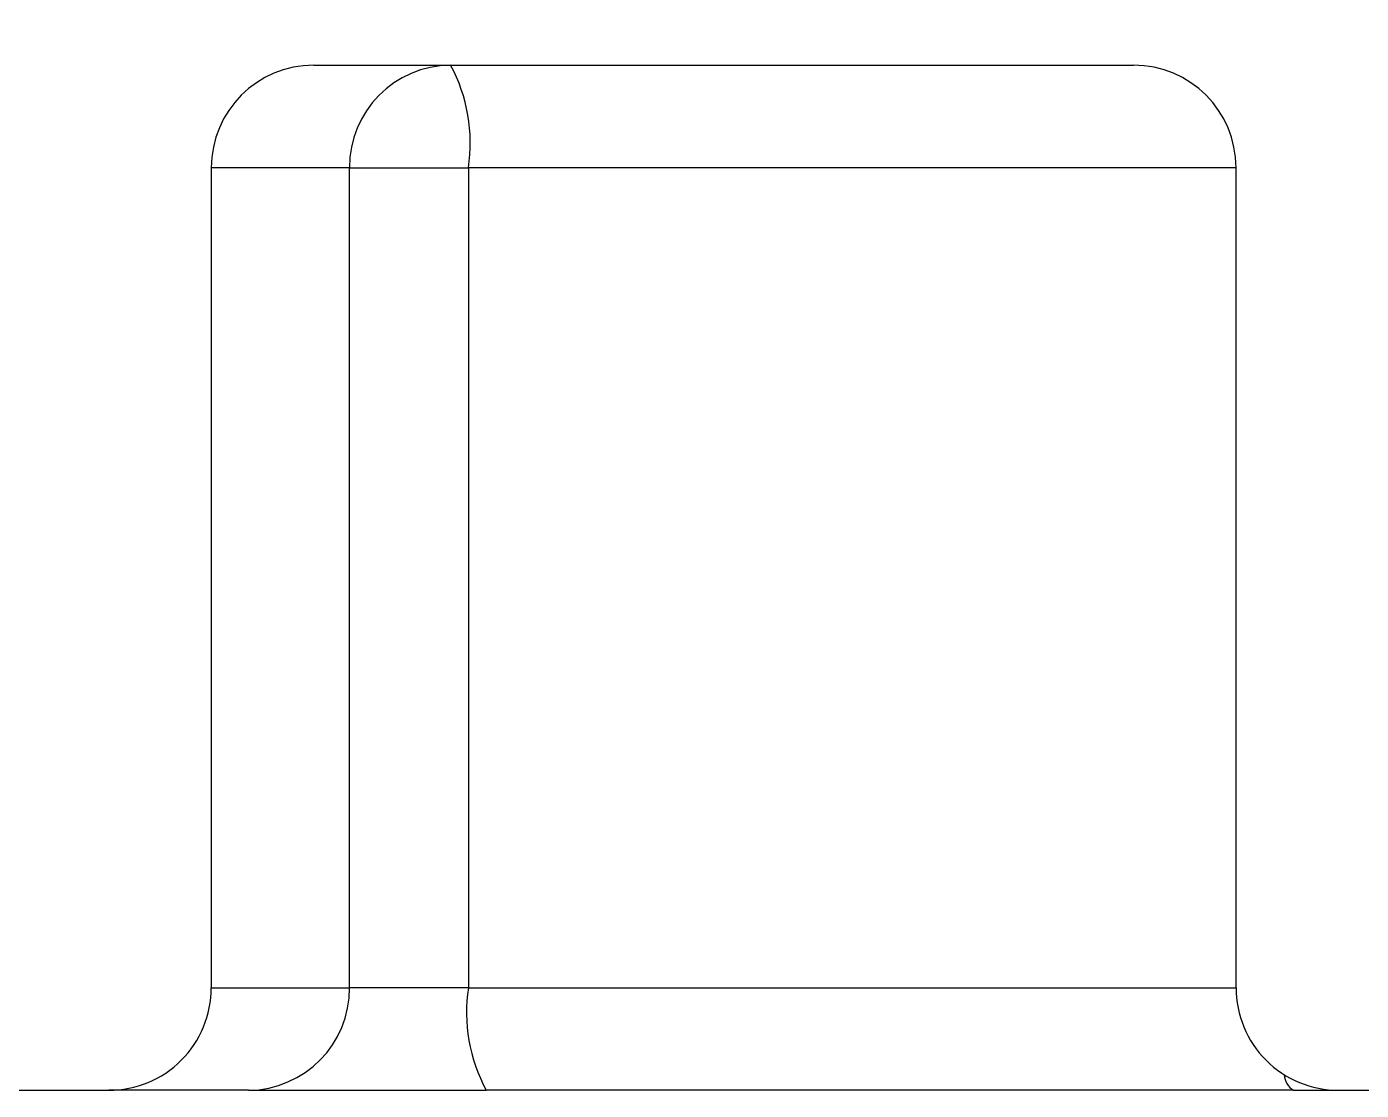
# Model space of a CAD drawing. Header units: millimetres. Extents: x 0 to 279, y 0 to 216.
# Drawn here: x 233.7077 to 233.9248, y 66.1291 to 66.302 of the extents above; entities that cross this region are included whole.
import ezdxf

# ---------------------------------------------------------------- set-up
doc = ezdxf.new("R2010")
doc.units = ezdxf.units.MM
doc.layers.add('TITLE_BLOCK_TEXT', color=8, linetype='Continuous')

msp = doc.modelspace()

# ---------------------------------------------------------------- hatches: boundary and pattern name
at = {"layer": 'TITLE_BLOCK_TEXT', "linetype": 'Continuous', "lineweight": 18}
h = msp.add_hatch(dxfattribs=at)
h.set_pattern_fill('ANSI31', color=256, style=0)
h.set_pattern_definition([(45, (0, 0), (-2.245064030267288, 2.245064030267288), [])])
edge = h.paths.add_edge_path(flags=0)
edge.add_line((233.571072121987, 67.71240859464919), (233.571072121987, 66.21240859464918))
edge.add_line((233.571072121987, 66.21240859464918), (233.6544054553202, 66.12907526131588))
edge.add_line((233.6544054553202, 66.12907526131588), (233.7210721219869, 66.12907526131586))
edge.add_arc((233.7210721219869, 66.14574192798251), 0.01666666666666667, 270.0000000000008, 360.0000000000008)
edge.add_line((233.7377387886536, 66.14574192798251), (233.7377387886536, 66.27907526131584))
edge.add_arc((233.7544054553202, 66.27907526131584), 0.01666666666666667, 89.9999999999992, 180, ccw=False)
edge.add_line((233.7544054553202, 66.29574192798252), (233.8877387886536, 66.29574192798252))
edge.add_arc((233.8877387886536, 66.27907526131584), 0.01666666666666667, -7.958078640513122e-13, 89.9999999999992, ccw=False)
edge.add_line((233.9044054553202, 66.27907526131584), (233.9044054553202, 66.14574192798251))
edge.add_arc((233.9210721219869, 66.14574192798251), 0.01666666666666667, 180, 270.0000000000008)
edge.add_line((233.9210721219869, 66.12907526131586), (233.9877387886537, 66.12907526131588))
edge.add_line((233.9877387886537, 66.12907526131588), (234.0710721219869, 66.21240859464918))
edge.add_line((234.0710721219869, 66.21240859464918), (234.0710721219869, 67.71240859464919))
edge.add_line((234.0710721219869, 67.71240859464919), (233.9877387886536, 67.79574192798252))
edge.add_line((233.9877387886536, 67.79574192798252), (233.6544054553202, 67.79574192798252))
edge.add_line((233.6544054553202, 67.79574192798252), (233.571072121987, 67.71240859464919))

# ---------------------------------------------------------------- linework, layer by layer
at = {"color": 7, "linetype": 'Continuous', "lineweight": 25}
for p, q in [((233.7544054553202, 66.29574192798252), (233.8877387886536, 66.29574192798252)), ((233.7377387886536, 66.27907526131582), (233.7377387886536, 66.1457419279825)), ((233.7602195660541, 66.27907526131587), (233.7377387886536, 66.27907526131582)), ((233.7602195660541, 66.14574192798254), (233.7602195660541, 66.27907526131587)), ((233.7602195660541, 66.27907526131587), (233.7795555612412, 66.27907526131587)), ((233.7795555612412, 66.27907526131587), (233.7795555612412, 66.14574192798254)), ((233.9044054553202, 66.1457419279825), (233.9044054553202, 66.27907526131582)), ((233.7377387886536, 66.1457419279825), (233.7602195660541, 66.14574192798254)), ((233.7795555612412, 66.14574192798254), (233.7602195660541, 66.14574192798254)), ((233.6544054553202, 66.12907526131588), (233.7210721219869, 66.12907526131586)), ((233.7437777071614, 66.12907526131588), (233.7210721219869, 66.12907526131586)), ((233.7437777071614, 66.12907526131588), (233.7824496975357, 66.12907526131588)), ((233.9137646861302, 66.12907526131588), (233.7824496975357, 66.12907526131588)), ((233.9137646861302, 66.12907526131588), (233.9210721219869, 66.12907526131588)), ((233.9210721219869, 66.12907526131586), (233.9877387886537, 66.12907526131588))]:
    msp.add_line(p, q, dxfattribs=at)
at = {"color": 8, "linetype": 'Continuous', "lineweight": 25}
for p, q in [((233.9044054553202, 66.27907526131587), (233.7795555612412, 66.27907526131587)), ((233.7795555612412, 66.14574192798254), (233.9044054553202, 66.14574192798256))]:
    msp.add_line(p, q, dxfattribs=at)
at = {"color": 7, "linetype": 'Continuous', "lineweight": 25}
for centre, radius, start, end in [((233.7544054553202, 66.27907526131582), 0.01666666666669414, 90, 180), ((233.776774597277, 66.27918690712481), 0.01655540768380976, 90.39167548769342, 180.3863923052942), ((233.7533900820068, 66.28311628760913), 0.02647569068161401, 351.2205390531727, 28.48161317978949), ((233.8877387886536, 66.27907526131582), 0.01666666666669414, 0, 90), ((233.7210721219869, 66.1457419279825), 0.01666666666665151, 269.9999999999031, 0), ((233.7436645348313, 66.14563028217358), 0.01655540768375949, 270.3916754876946, 0.3863923053438728), ((233.8057210404752, 66.14170090168926), 0.02647569068120753, 171.2205390530102, 208.4816131802326), ((233.9210721219869, 66.1457419279825), 0.01666666666665151, 180, 270.0000000000008)]:
    msp.add_arc(centre, radius, start, end, dxfattribs=at)
at = {"color": 8, "linetype": 'Continuous', "lineweight": 25}
msp.add_arc((233.9153775733644, 66.13178455013379), 0.003153038396426631, 183.0882121576049, 239.2339183192065, dxfattribs=at)

doc.saveas('drawing.dxf')
